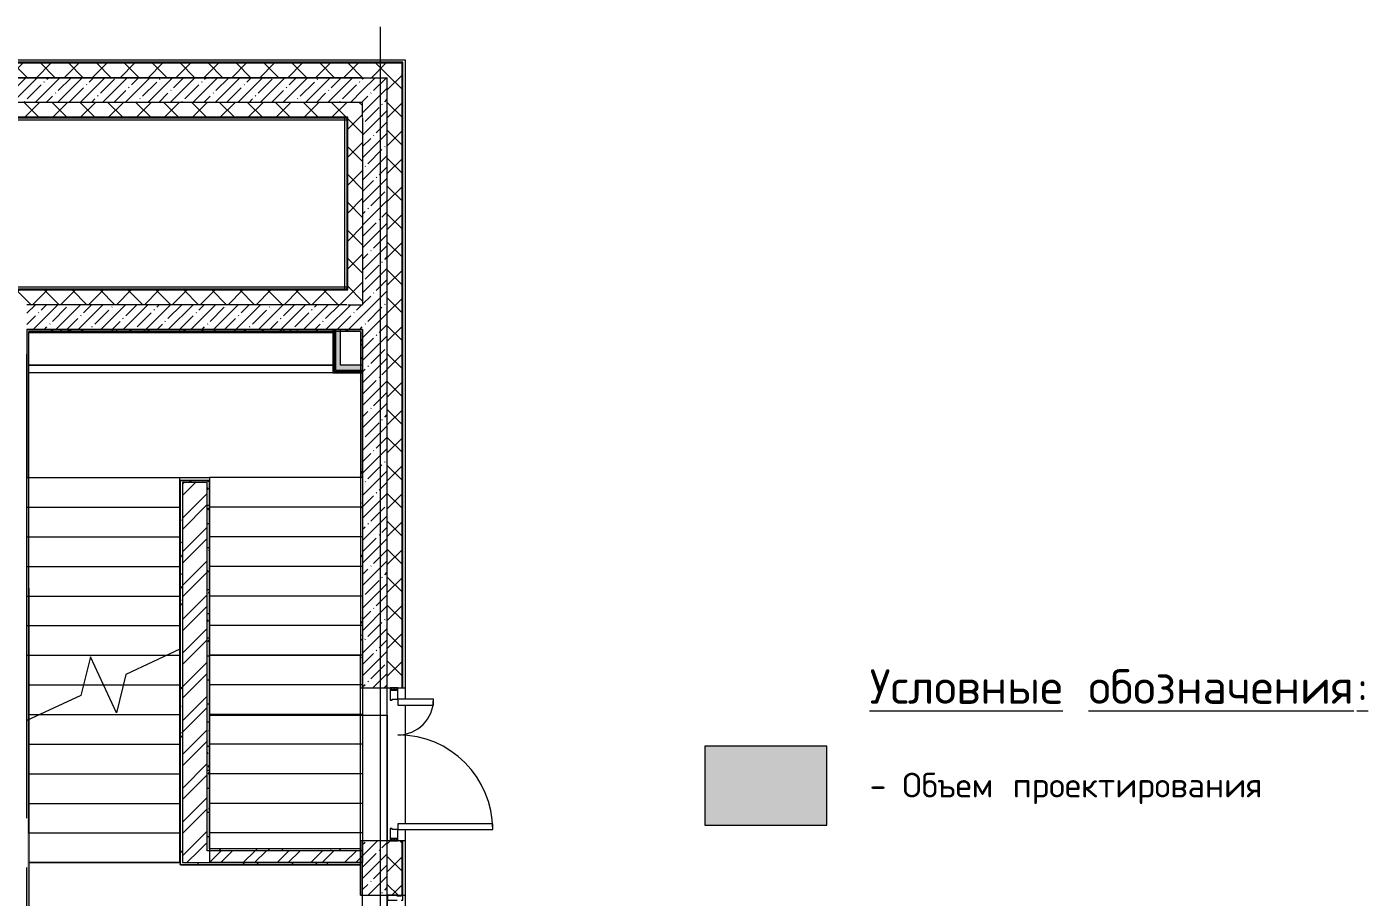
# Model space of a CAD drawing. Header units: millimetres. Extents: x -1113 to 415037, y -3642 to 354837.
# Drawn here: x 121495 to 135079, y 12964 to 21779 of the extents above; entities that cross this region are included whole.
import ezdxf

# ---------------------------------------------------------------- set-up
doc = ezdxf.new("R2010")
doc.units = ezdxf.units.MM
for name, color, linetype, lineweight in [('A-DETL', 7, 'Continuous', 9), ('A-DOOR-2', 7, 'Continuous', 5), ('A-DOOR-FRAM-2', 7, 'Continuous', 5), ('A-FLOR', 7, 'Continuous', 9), ('A-GLAZ-CWMG', 7, 'Continuous', 9), ('A-GLAZ-CWMG-1', 7, 'Continuous', 20), ('A-WALL', 7, 'Continuous', 5), ('G-ANNO-TEXT', 7, 'Continuous', 9), ('I-WALL', 7, 'Continuous', 5), ('S-STRS', 7, 'Continuous', 9), ('S-STRS-MBND', 7, 'Continuous', 9), ('Оси', 7, 'Continuous', 9)]:
    doc.layers.add(name, color=color, linetype=linetype, lineweight=lineweight)
for name, color, linetype, lineweight, true_color in [('A-DETL-GENF-2', 7, 'Continuous', 9, 0xd9ecff), ('A-DOOR-1', 7, 'Continuous', 5, 0xc0c0c0), ('A-DOOR-FRAM-1', 7, 'Continuous', 5, 0xc0c0c0), ('A-WALL-1', 9, 'Continuous', 5, 0x808080), ('A-WALL-FNSH-1', 9, 'Continuous', 5, 0x808080)]:
    doc.layers.add(name, color=color, linetype=linetype, lineweight=lineweight, true_color=true_color)
doc.styles.add('ISOCPEUR', font='isocpeur.ttf', dxfattribs={"height": 250})
doc.styles.add('ISOCPEUR_1', font='isocpeur.ttf', dxfattribs={"height": 350})
pattern_1 = [(45, (64.7, -136.06), (-141.42136, 141.42136), []), (135, (64.7, -136.06), (-141.42136, -141.42136), [])]
pattern_2 = [(45, (64.7, -136.06), (-114.04925, 114.04925), []), (45, (178.75, -136.06), (-114.04925, 114.04925), [201.612, -40.322, 6.706, -33.617])]
pattern_3 = [(45, (64.7, -136.06), (-171.0739, 171.0739), []), (45, (178.75, -136.06), (-171.0739, 171.0739), [])]
pattern_4 = [(0, (64.7, -136.06), (243.84, 60.96), [20.117, -162.763, 20.117, -162.763, -975.36]), (0, (64.7, -136.06), (243.84, 60.96), [-365.76, 20.117, -345.643, 20.117, -162.763, -426.72]), (0, (64.7, -136.06), (243.84, 60.96), [-914.4, 20.117, -101.803, 20.117, -284.683]), (120, (156.14, -105.58), (-174.71291, 180.691634), [20.117, -162.763, 20.117, -162.763, -975.36]), (120, (156.14, -105.58), (-174.71291, 180.691634), [-365.76, 20.117, -345.643, 20.117, -162.763, -426.72]), (120, (156.14, -105.58), (-174.71291, 180.691634), [-914.4, 20.117, -101.803, 20.117, -284.683]), (240, (186.62, 16.34), (-69.12709, -241.651634), [20.117, -162.763, 20.117, -162.763, -975.36]), (240, (186.62, 16.34), (-69.12709, -241.651634), [-365.76, 20.117, -345.643, 20.117, -162.763, -426.72]), (240, (186.62, 16.34), (-69.12709, -241.651634), [-914.4, 20.117, -101.803, 20.117, -284.683])]
pattern_5 = [(45, (64.7, -136.06), (-212.132, 212.132), []), (135, (64.7, -136.06), (-212.132, -212.132), [])]

# ---------------------------------------------------------------- blocks, each defined once
blk = doc.blocks.new('110_Дверь_СКБ_2Ст_Наружная - ДН-3_1_л__ Двухстворчатая 1200 х2900 из подвала EI30-23667726-Объем проектирования 1 этажа')
at = {"layer": 'A-DOOR-2'}
h = blk.add_hatch(dxfattribs=at)
h.set_pattern_fill('FP_165', color=256, style=0, pattern_type=2)
h.set_pattern_definition([(135, (1526.41, 143.685), (-14.14214, -14.14214), []), (225, (1526.41, 143.685), (14.14214, -14.14214), [])])
h.paths.add_polyline_path([(794, -31), (794, 29), (769, 29), (770, -51), (794, -51)])
at = {"layer": 'A-DOOR-FRAM-2'}
h = blk.add_hatch(dxfattribs=at)
h.set_pattern_fill('FP_166', color=256, style=0, pattern_type=2)
h.set_pattern_definition([(45, (-596.384, 143.685), (-14.1421, 14.1421), []), (135, (-596.384, 143.685), (-14.1421, -14.1421), [])])
h.paths.add_polyline_path([(-731, -31), (-731, 29), (-756, 29), (-756, -51), (-731, -51)])
at = {"layer": 'A-DOOR-1'}
for p, q in [((680, 989), (620, 989)), ((620, 989), (620, 29)), ((680, 29), (680, 989)), ((-640, 389), (-640, 29)), ((-580, 389), (-640, 389)), ((-580, 29), (-580, 389)), ((-640, 29), (-580, 29)), ((620, 29), (680, 29))]:
    blk.add_line(p, q, dxfattribs=at)
for centre, radius, start, end in [((680, 29), 960, 90, 180), ((-640, 29), 360, 0, 90)]:
    blk.add_arc(centre, radius, start, end, dxfattribs=at)
at = {"layer": 'A-DOOR-FRAM-1'}
for p, q in [((-731, 29), (-756, 29)), ((-756, 29), (-756, -51)), ((-640, 29), (-731, 29)), ((-731, 29), (-731, -51)), ((-731, -51), (-731, 29)), ((-640, -31), (-640, 29)), ((680, 29), (680, -31)), ((769, 29), (680, 29)), ((769, -51), (769, 29)), ((794, 29), (769, 29)), ((769, 29), (769, -51)), ((794, -51), (794, 29)), ((-756, -51), (-731, -51)), ((-731, -51), (-630, -51)), ((-630, -31), (-640, -31)), ((-630, -51), (-630, -31)), ((680, -31), (670, -31)), ((670, -31), (670, -51)), ((670, -51), (769, -51)), ((769, -51), (794, -51))]:
    blk.add_line(p, q, dxfattribs=at)
blk = doc.blocks.new('Прямоугольный импост - Импост структурный с накладкой - 160мм-18691760-Объем проектирования 1 этажа')
at = {"layer": 'A-GLAZ-CWMG-1'}
for p, q in [((-50, 0), (-50, 17)), ((-50, 17), (0, 17)), ((0, 0), (-10, 0)), ((-10, 0), (-10, -40)), ((0, 17), (0, 0)), ((-50, -140), (-50, -40)), ((-10, -40), (0, -40)), ((0, -40), (0, -140)), ((0, -140), (-50, -140))]:
    blk.add_line(p, q, dxfattribs=at)
blk = doc.blocks.new('Зашивка приборов отопления3 - Зашивка приборов отопления-33270266-Объем проектирования 1 этажа')
at = {"layer": 'A-WALL'}
for p, q in [((121450, 18487.5), (124530, 18487.5)), ((124530, 18487.5), (121450, 18487.5)), ((121450, 18412.5), (124530, 18412.5))]:
    blk.add_line(p, q, dxfattribs=at)

msp = doc.modelspace()

# ---------------------------------------------------------------- hatches: boundary and pattern name
at = {"layer": 'A-DETL-GENF-2'}
msp.add_hatch(color=256, dxfattribs=at).paths.add_polyline_path([(129598, 13693), (129598, 14493), (128361, 14493), (128361, 13693)])
at = {"layer": 'A-WALL'}
h = msp.add_hatch(dxfattribs=at)
h.set_pattern_fill('FP_24', color=256, style=0, pattern_type=2)
h.set_pattern_definition(pattern_1)
h.paths.add_polyline_path([(125145, 21264), (125145, 21414), (120065, 21414), (120065, 21264), (124895, 21264)])
h = msp.add_hatch(dxfattribs=at)
h.set_pattern_fill('FP_24', color=256, style=0, pattern_type=2)
h.set_pattern_definition(pattern_1)
h.paths.add_polyline_path([(125295, -386), (125295, 7564), (125145, 7564), (125145, -386), (125289, -386)])
h.paths.add_polyline_path([(125293, 8764), (125295, 8764), (125295, 10684), (125145, 10684), (125145, 8764)])
h.paths.add_polyline_path([(125295, 12984), (125295, 13534), (125145, 13534), (125145, 12984)])
h.paths.add_polyline_path([(125145, 15084), (125295, 15084), (125295, 21414), (125145, 21414), (125145, 16816)])
h = msp.add_hatch(dxfattribs=at)
h.set_pattern_fill('FP_24', color=256, style=0, pattern_type=2)
h.set_pattern_definition(pattern_1)
h.paths.add_polyline_path([(124745, 20864), (124895, 20864), (124895, 21014), (121065, 21014), (121065, 20864), (121571, 20864), (123526, 20864)])
h = msp.add_hatch(dxfattribs=at)
h.set_pattern_fill('FP_24', color=256, style=0, pattern_type=2)
h.set_pattern_definition(pattern_1)
h.paths.add_polyline_path([(124895, 18964), (124895, 20864), (124745, 20864), (124745, 18964)])
h = msp.add_hatch(dxfattribs=at)
h.set_pattern_fill('FP_24', color=256, style=0, pattern_type=2)
h.set_pattern_definition(pattern_1)
h.paths.add_polyline_path([(124745, 18964), (124745, 19114), (121075, 19114), (121075, 18964), (124742, 18964)])
at = {"layer": 'I-WALL'}
h = msp.add_hatch(dxfattribs=at)
h.set_pattern_fill('FP_1', color=256, style=0, pattern_type=2)
h.set_pattern_definition(pattern_2)
h.paths.add_polyline_path([(124895, 21014), (124895, 21264), (120915, 21264), (120915, 21014), (123526, 21014)])
h = msp.add_hatch(dxfattribs=at)
h.set_pattern_fill('FP_1', color=256, style=0, pattern_type=2)
h.set_pattern_definition(pattern_2)
h.paths.add_polyline_path([(124945, 10464), (125145, 10464), (125145, 10684), (124895, 10684), (124895, 10464)])
h.paths.add_polyline_path([(124895, 12984), (125145, 12984), (125145, 13534), (124895, 13534), (124895, 13106)])
h.paths.add_polyline_path([(124895, 15084), (125145, 15084), (125145, 21264), (124895, 21264), (124895, 15414)])
h = msp.add_hatch(dxfattribs=at)
h.set_pattern_fill('FP_1', color=256, style=0, pattern_type=2)
h.set_pattern_definition(pattern_2)
h.paths.add_polyline_path([(124557, 18714), (124895, 18714), (124895, 18964), (121495, 18964), (121495, 18714), (124041, 18714)])
h = msp.add_hatch(dxfattribs=at)
h.set_pattern_fill('FP_191', color=256, style=0, pattern_type=2)
h.set_pattern_definition(pattern_4)
h.paths.add_polyline_path([(121495, 18694), (124874, 18694), (124875, 18714), (121495, 18714)])
h = msp.add_hatch(dxfattribs=at)
h.set_pattern_fill('FP_191', color=256, style=0, pattern_type=2)
h.set_pattern_definition(pattern_4)
h.paths.add_polyline_path([(121495, 10464), (121515, 10464), (121515, 10664), (121503, 10664), (121503, 10634), (121495, 10634)])
h.paths.add_polyline_path([(121515, 12114), (121515, 18681), (121495, 18694), (121495, 12144), (121503, 12144), (121503, 12114)])
h.paths.add_polyline_path([(121515, 18682), (121515, 18693), (121496, 18693)])
h = msp.add_hatch(dxfattribs=at)
h.set_pattern_fill('FP_192', color=256, style=0, pattern_type=2)
h.set_pattern_definition(pattern_5)
h.paths.add_polyline_path([(124604, 18289), (124607, 18289), (124607, 18694), (124595, 18693), (124595, 18289)])
h = msp.add_hatch(dxfattribs=at)
h.set_pattern_fill('FP_192', color=256, style=0, pattern_type=2)
h.set_pattern_definition(pattern_5)
h.paths.add_polyline_path([(124609, 18301), (124620, 18301), (124619, 18694), (124607, 18693), (124607, 18301)])
for points in [[(124670, 18351), (124670, 18694), (124620, 18693), (124620, 18351)], [(124670, 18301), (124875, 18301), (124875, 18351), (124620, 18351), (124620, 18301)]]:
    msp.add_hatch(color=256, dxfattribs=at).paths.add_polyline_path(points)
h = msp.add_hatch(dxfattribs=at)
h.set_pattern_fill('FP_191', color=256, style=0, pattern_type=2)
h.set_pattern_definition(pattern_4)
h.paths.add_polyline_path([(124895, 13434), (124895, 13534), (124875, 13534), (124876, 13454)])
h.paths.add_polyline_path([(124895, 13434), (124875, 13454), (124875, 13434)])
h.paths.add_polyline_path([(124875, 15084), (124895, 15084), (124895, 18714), (124875, 18714), (124875, 15098)])
h = msp.add_hatch(dxfattribs=at)
h.set_pattern_fill('FP_192', color=256, style=0, pattern_type=2)
h.set_pattern_definition(pattern_5)
h.paths.add_polyline_path([(124620, 18276), (124875, 18277), (124875, 18289), (124595, 18289), (124595, 18276)])
h = msp.add_hatch(dxfattribs=at)
h.set_pattern_fill('FP_192', color=256, style=0, pattern_type=2)
h.set_pattern_definition(pattern_5)
h.paths.add_polyline_path([(124620, 18289), (124875, 18290), (124875, 18301), (124607, 18301), (124607, 18289)])
h = msp.add_hatch(dxfattribs=at)
h.set_pattern_fill('FP_191', color=256, style=0, pattern_type=2)
h.set_pattern_definition(pattern_4)
h.paths.add_polyline_path([(123050, 13314), (123070, 13314), (123070, 17184), (123050, 17184), (123050, 13434)])
h = msp.add_hatch(dxfattribs=at)
h.set_pattern_fill('FP_191', color=256, style=0, pattern_type=2)
h.set_pattern_definition(pattern_4)
h.paths.add_polyline_path([(123340, 17164), (123340, 17184), (123070, 17184), (123070, 17164), (123320, 17164)])
h = msp.add_hatch(dxfattribs=at)
h.set_pattern_fill('FP_79', color=256, style=0, pattern_type=2)
h.set_pattern_definition(pattern_3)
h.paths.add_polyline_path([(123070, 13434), (123320, 13434), (123320, 17164), (123070, 17164), (123070, 13614)])
h = msp.add_hatch(dxfattribs=at)
h.set_pattern_fill('FP_191', color=256, style=0, pattern_type=2)
h.set_pattern_definition(pattern_4)
h.paths.add_polyline_path([(123320, 13434), (123340, 13434), (123338, 13453)])
h.paths.add_polyline_path([(123320, 13434), (123340, 13455), (123340, 17164), (123320, 17164), (123320, 13614)])
h = msp.add_hatch(dxfattribs=at)
h.set_pattern_fill('FP_191', color=256, style=0, pattern_type=2)
h.set_pattern_definition(pattern_4)
h.paths.add_polyline_path([(124557, 13434), (124875, 13434), (124875, 13454), (123341, 13454), (123341, 13434), (123526, 13434)])
h = msp.add_hatch(dxfattribs=at)
h.set_pattern_fill('FP_191', color=256, style=0, pattern_type=2)
h.set_pattern_definition(pattern_4)
h.paths.add_polyline_path([(124872, 13294), (124875, 13294), (124875, 13314), (123050, 13314), (123050, 13294), (124557, 13294)])
h = msp.add_hatch(dxfattribs=at)
h.set_pattern_fill('FP_79', color=256, style=0, pattern_type=2)
h.set_pattern_definition(pattern_3)
h.paths.add_polyline_path([(123320, 13314), (124895, 13314), (124895, 13434), (123070, 13434), (123070, 13314)])

# ---------------------------------------------------------------- linework, layer by layer
at = {"layer": 'A-DETL'}
for p, q in [((129598, 14493), (128361, 14493)), ((128361, 14493), (128361, 13693)), ((129598, 13693), (129598, 14493)), ((128361, 13693), (129598, 13693))]:
    msp.add_line(p, q, dxfattribs=at)
at = {"layer": 'A-FLOR'}
for p, q in [((123340, 15414), (124875, 15414)), ((123345, 13454), (123345, 15414)), ((124875, 13534), (124875, 15414)), ((124895, 15084), (124895, 13534)), ((123340, 14809), (125145, 14809)), ((125145, 14809), (125145, 13534)), ((123045, 13614), (123050, 13614)), ((124875, 13454), (123345, 13454)), ((123050, 13314), (121515, 13314)), ((124895, 10684), (124895, 12984)), ((125145, 12984), (125145, 10684))]:
    msp.add_line(p, q, dxfattribs=at)
at = {"layer": 'A-WALL'}
for p, q in [((120035, 21444), (125325, 21444)), ((120062, 21417), (125298, 21417)), ((120065, 21414), (125295, 21414)), ((125295, 15084), (125295, 21414)), ((125298, 15084), (125298, 21417)), ((125325, 21444), (125325, 14969)), ((125145, 8764), (125145, 21264)), ((124895, 20864), (124895, 21014)), ((124745, 20864), (121065, 20864)), ((124742, 20861), (121068, 20861)), ((124737, 20834), (121095, 20834)), ((124715, 19122), (124715, 20856)), ((124742, 19117), (124742, 20861)), ((124745, 19114), (124745, 20864)), ((124895, 20856), (124895, 18964)), ((115417, 19144), (124737, 19144)), ((121075, 19117), (124742, 19117)), ((121075, 19114), (124745, 19114)), ((124745, 18964), (124895, 18964)), ((121515, 16094), (121515, 18694)), ((124875, 18694), (121515, 18694)), ((124607, 18714), (124607, 18289)), ((124620, 18714), (124620, 18301)), ((124874, 18693), (124874, 18694)), ((124875, 18694), (124875, 15414)), ((124607, 18289), (124895, 18289)), ((124620, 18301), (124895, 18301)), ((123320, 17164), (123070, 17164)), ((123320, 13434), (123320, 17164)), ((123340, 17164), (123340, 13454)), ((125303, 15084), (125325, 15084)), ((125325, 14909), (125325, 13709)), ((125325, 13649), (125325, 12836)), ((123345, 13454), (123341, 13454)), ((125295, 12984), (125295, 13534)), ((125298, 12984), (125298, 13534)), ((125325, 13534), (125303, 13534)), ((123050, 13294), (124875, 13294)), ((125303, 12984), (125325, 12984))]:
    msp.add_line(p, q, dxfattribs=at)
at = {"layer": 'A-WALL-1'}
for p, q in [((124895, 21264), (120915, 21264)), ((120915, 21264), (125145, 21264)), ((124895, 21014), (120915, 21014)), ((124737, 18964), (121495, 18964)), ((121495, 18714), (124895, 18714)), ((124595, 18714), (124595, 18276)), ((124670, 18351), (124670, 18714)), ((124895, 18714), (124895, 15084)), ((121495, 13764), (121495, 18464)), ((124895, 18351), (124670, 18351)), ((124595, 18276), (124895, 18276)), ((123340, 17184), (123050, 17184)), ((123070, 17164), (123070, 13314)), ((121515, 16085), (121515, 16094)), ((124875, 15084), (125173, 15084)), ((125253, 15084), (125295, 15084)), ((125173, 13534), (124875, 13534)), ((124895, 13314), (124895, 13534)), ((125295, 13534), (125253, 13534)), ((123070, 13314), (124895, 13314)), ((124895, 13434), (123320, 13434)), ((124895, 12984), (124895, 13314)), ((121495, 12576), (121495, 13264)), ((124875, 12984), (125295, 12984))]:
    msp.add_line(p, q, dxfattribs=at)
at = {"layer": 'A-WALL-FNSH-1'}
for p, q in [((125303, 21422), (120057, 21422)), ((125303, 15084), (125303, 21422)), ((121073, 20856), (124737, 20856)), ((124737, 20856), (124737, 19122)), ((124737, 19122), (121075, 19122)), ((124874, 18693), (121515, 18693)), ((121515, 18682), (124595, 18682)), ((121516, 16094), (121516, 18693)), ((124874, 18693), (124874, 15084)), ((123049, 17185), (123049, 13294)), ((123050, 13293), (123050, 17184)), ((123340, 17184), (123340, 17164)), ((121515, 16094), (121516, 16094)), ((121516, 16085), (121515, 16085)), ((121515, 16085), (121515, 12114)), ((121516, 13612), (121516, 16085)), ((124874, 15084), (124875, 15084)), ((125295, 15084), (125303, 15084)), ((121516, 13614), (121515, 13614)), ((121515, 13612), (121516, 13612)), ((124875, 13455), (123340, 13455)), ((124875, 13534), (124874, 13534)), ((124874, 13534), (124874, 12984)), ((124875, 12984), (124875, 13534)), ((125303, 13534), (125295, 13534)), ((125303, 12984), (125303, 13534)), ((123050, 13293), (124875, 13293)), ((124874, 12984), (124875, 12984)), ((125295, 12984), (125303, 12984))]:
    msp.add_line(p, q, dxfattribs=at)
at = {"layer": 'I-WALL'}
for p, q in [((123049, 17185), (123341, 17185)), ((123050, 17185), (123050, 17184)), ((123341, 17184), (123340, 17184)), ((123341, 17185), (123341, 13454)), ((121516, 16094), (121516, 16085)), ((121516, 13612), (121516, 12089)), ((123340, 13454), (123341, 13454)), ((123049, 13293), (123049, 13294)), ((123049, 13294), (123050, 13294)), ((123050, 13293), (123049, 13293)), ((121516, 13014), (121515, 13014)), ((121516, 13014), (121515, 13014))]:
    msp.add_line(p, q, dxfattribs=at)
at = {"layer": 'S-STRS'}
for p, q in [((121515, 17214), (123045, 17214)), ((121515, 17214), (123045, 17214)), ((123045, 17214), (123345, 17214)), ((123045, 16914), (123045, 17214)), ((124875, 17214), (123345, 17214)), ((123345, 17214), (123345, 16914)), ((124875, 17214), (123345, 17214)), ((121515, 16914), (123045, 16914)), ((121515, 16914), (123045, 16914)), ((123045, 16614), (123045, 16914)), ((123345, 16914), (123345, 16614)), ((124875, 16914), (123345, 16914)), ((124875, 16914), (123345, 16914)), ((121515, 16614), (123045, 16614)), ((121515, 16614), (123045, 16614)), ((123045, 16314), (123045, 16614)), ((123345, 16614), (123345, 16314)), ((124875, 16614), (123345, 16614)), ((124875, 16614), (123345, 16614)), ((121515, 16314), (123045, 16314)), ((121515, 16314), (123045, 16314)), ((123045, 16014), (123045, 16314)), ((123345, 16314), (123345, 16014)), ((124875, 16314), (123345, 16314)), ((124875, 16314), (123345, 16314)), ((121514, 16014), (123045, 16014)), ((121514, 16014), (123045, 16014)), ((123045, 15714), (123045, 16014)), ((123345, 16014), (123345, 15714)), ((124875, 16014), (123345, 16014)), ((124875, 16014), (123345, 16014)), ((121515, 15714), (123045, 15714)), ((121515, 15714), (123045, 15714)), ((123045, 15475), (123045, 15714)), ((123345, 15714), (123345, 15414)), ((124875, 15714), (123345, 15714)), ((124875, 15714), (123345, 15714)), ((121515, 15414), (122913, 15414)), ((121515, 15414), (122913, 15414)), ((122913, 15414), (123045, 15414)), ((122913, 15414), (123045, 15414)), ((123045, 15414), (123045, 15475)), ((123045, 15114), (123045, 15414)), ((124875, 15414), (123345, 15414)), ((121515, 15114), (122069, 15114)), ((121515, 15114), (122069, 15114)), ((122069, 15114), (122270, 15114)), ((122069, 15114), (122270, 15114)), ((122270, 15114), (122471, 15114)), ((122270, 15114), (122471, 15114)), ((122471, 15114), (123045, 15114)), ((122471, 15114), (123045, 15114)), ((123045, 14814), (123045, 15114)), ((121515, 14814), (121626, 14814)), ((121515, 14814), (121626, 14814)), ((121626, 14814), (123045, 14814)), ((121626, 14814), (123045, 14814)), ((123045, 14514), (123045, 14814)), ((121515, 14514), (123045, 14514)), ((121515, 14514), (123045, 14514)), ((123045, 14214), (123045, 14514)), ((121515, 14214), (123045, 14214)), ((121515, 14214), (123045, 14214)), ((123045, 13914), (123045, 14214)), ((121515, 13914), (123045, 13914)), ((121515, 13914), (123045, 13914)), ((123045, 13614), (123045, 13914)), ((121515, 13614), (123045, 13614)), ((121515, 13614), (123045, 13614)), ((123045, 13314), (123045, 13614)), ((121515, 13314), (123045, 13314)), ((121515, 13314), (123045, 13314))]:
    msp.add_line(p, q, dxfattribs=at)
at = {"layer": 'S-STRS-MBND'}
for p, q in [((121495, 18714), (121495, 17214)), ((124895, 18714), (121495, 18714)), ((124895, 17214), (124895, 18714)), ((121495, 17214), (123045, 17214)), ((121495, 15414), (121495, 17214)), ((121495, 17214), (123045, 17214)), ((123045, 17214), (123345, 17214)), ((123045, 15475), (123045, 17214)), ((124895, 17214), (123345, 17214)), ((123345, 17214), (123345, 13314)), ((124895, 17214), (123345, 17214)), ((124895, 17214), (124895, 13314)), ((121495, 16914), (123045, 16914)), ((121495, 16914), (123045, 16914)), ((124895, 16914), (123345, 16914)), ((124895, 16914), (123345, 16914)), ((121495, 16614), (123045, 16614)), ((121495, 16614), (123045, 16614)), ((124895, 16614), (123345, 16614)), ((124895, 16614), (123345, 16614)), ((121495, 16314), (123045, 16314)), ((121495, 16314), (123045, 16314)), ((124895, 16314), (123345, 16314)), ((124895, 16314), (123345, 16314)), ((121495, 16014), (123045, 16014)), ((121495, 16014), (123045, 16014)), ((124895, 16014), (123345, 16014)), ((124895, 16014), (123345, 16014)), ((121495, 15714), (123045, 15714)), ((121495, 15714), (123045, 15714)), ((124895, 15714), (123345, 15714)), ((124895, 15714), (123345, 15714)), ((121495, 15414), (122913, 15414)), ((121495, 15414), (122913, 15414)), ((122138, 15397), (122043, 15008)), ((122402, 14831), (122138, 15397)), ((123045, 15475), (122496, 15220)), ((124895, 15414), (123345, 15414)), ((124895, 15414), (123345, 15414)), ((122496, 15220), (122402, 14831)), ((121515, 15114), (122069, 15114)), ((121515, 15114), (122069, 15114)), ((122270, 15114), (122471, 15114)), ((122270, 15114), (122471, 15114)), ((124895, 15114), (123345, 15114)), ((124895, 15114), (123345, 15114)), ((122043, 15008), (121495, 14753)), ((121515, 14814), (121626, 14814)), ((121515, 14814), (121626, 14814)), ((124895, 14814), (123345, 14814)), ((124895, 14814), (123345, 14814)), ((124895, 14514), (123345, 14514)), ((124895, 14514), (123345, 14514)), ((124895, 14214), (123345, 14214)), ((124895, 14214), (123345, 14214)), ((124895, 13914), (123345, 13914)), ((124895, 13914), (123345, 13914)), ((124895, 13614), (123345, 13614)), ((124895, 13614), (123345, 13614)), ((124895, 13314), (123345, 13314))]:
    msp.add_line(p, q, dxfattribs=at)
at = {"layer": 'Оси'}
msp.add_lwpolyline([(125075, -2042), (125075, 2958), (125075, 16779), (125075, 21779)], dxfattribs=at)

# ---------------------------------------------------------------- block references
at = {"layer": 'A-DOOR-1', "rotation": 269.9999999999999}
msp.add_blockref('110_Дверь_СКБ_2Ст_Наружная - ДН-3_1_л__ Двухстворчатая 1200 х2900 из подвала EI30-23667726-Объем проектирования 1 этажа', (125224, 14328), dxfattribs=at)
at = {"layer": 'A-GLAZ-CWMG', "extrusion": (0, 0, -1), "rotation": 90.00000000000044}
msp.add_blockref('Прямоугольный импост - Импост структурный с накладкой - 160мм-18691760-Объем проектирования 1 этажа', (-125286, 12984), dxfattribs=at)
at = {"layer": 'A-WALL'}
msp.add_blockref('Зашивка приборов отопления3 - Зашивка приборов отопления-33270266-Объем проектирования 1 этажа', (65, -136), dxfattribs=at)

# ---------------------------------------------------------------- texts
at = {"layer": 'G-ANNO-TEXT', "attachment_point": 1}
for s, insert, char_height, width, style in [('\\LУсловные', (130030, 15272), 350, 2429.11, 'ISOCPEUR_1'), ('\\Lобозначения', (132246, 15272), 350, 3294.94, 'ISOCPEUR_1'), ('\\L\\fISOCPEUR|b0|i0|c204|p34|;\\L:', (134965, 15272), 350, 128.27, 'ISOCPEUR_1'), ('Объем', (130361, 14224), 250, 1170.46, 'ISOCPEUR'), ('проектирования', (131479, 14224), 250, 3110.55, 'ISOCPEUR'), ('- ', (130030, 14224), 250, 400.84, 'ISOCPEUR')]:
    msp.add_mtext(s, dxfattribs=dict(at, insert=insert, char_height=char_height, width=width, style=style))

doc.saveas('drawing.dxf')
